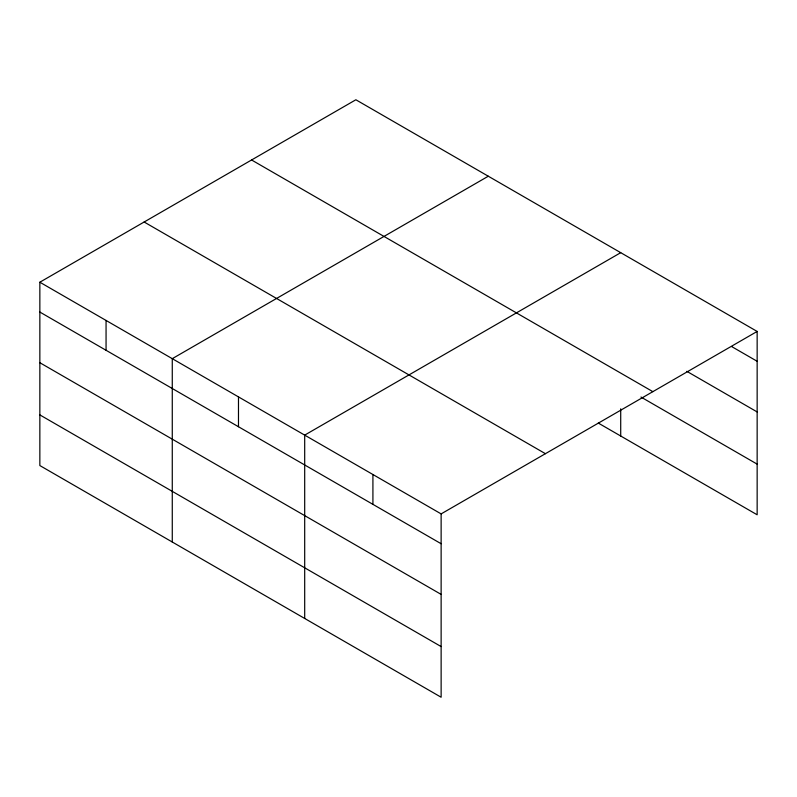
<?xml version="1.0" encoding="UTF-8"?>
<svg xmlns="http://www.w3.org/2000/svg" width="797" height="797" viewBox="0 0 797 797"><rect width="100%" height="100%" fill="white"/><g stroke="black" fill="none" stroke-linecap="round" stroke-linejoin="round"><path stroke-width="1.2" d="M441.13 594.393L441.13 513.896L39.85 282.218L39.85 465.558L441.13 697.236L441.13 594.393L39.85 362.715M598.288 423.068L757.15 514.782L757.15 331.442L355.87 99.764L39.85 282.218M488.292 176.217L172.272 358.67L172.272 542.01M620.714 252.679L304.693 435.122L304.693 618.462M441.13 513.896L757.15 331.442M731.566 346.516L757.15 361.28M686.805 371.322L757.15 411.939M251.583 159.978L652.863 391.656M640.967 397.045L757.15 464.133M144.137 222.004L545.417 453.692M39.85 312.055L441.13 543.733M39.85 414.898L441.13 646.576M620.714 408.831L620.714 436.009M372.916 474.514L372.916 504.352M238.482 396.896L238.482 426.734M106.061 320.444L106.061 350.281"/></g></svg>
